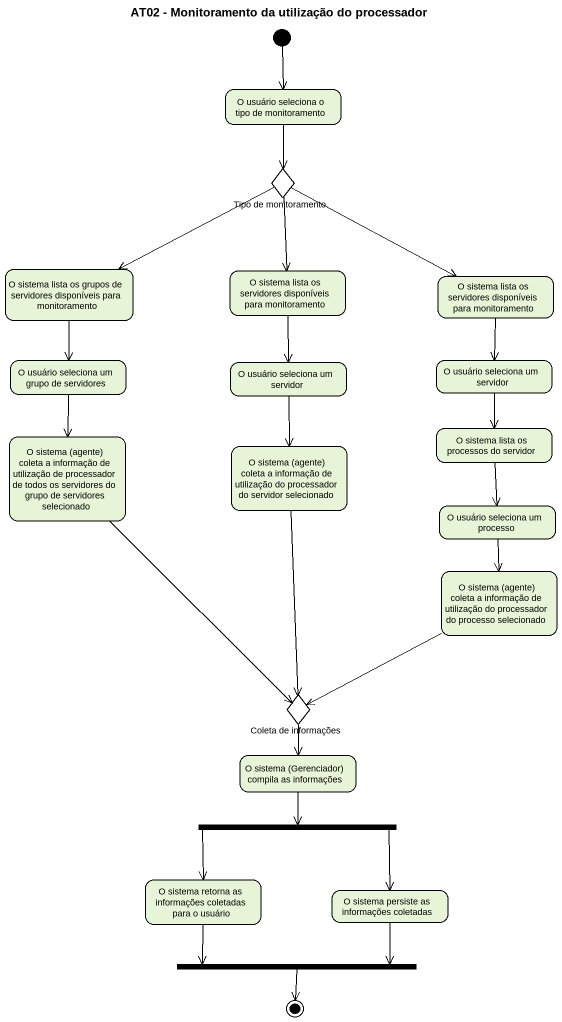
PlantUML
@startuml
title AT02 - Monitoramento da utilização do processador
hide empty description
state "O usuário seleciona o tipo de monitoramento" as O_usuário_seleciona_o_tipo
state "Tipo de monitoramento" as Tipo_de_monitoramento <<choice>>
state "O sistema lista os grupos de servidores disponíveis para monitoramento" as O_sistema_lista_os_grupos
state "O sistema lista os servidores disponíveis para monitoramento" as O_sistema_lista_os
state "O sistema lista os servidores disponíveis para monitoramento" as O_sistema_lista_os_2
state "O usuário seleciona um grupo de servidores" as O_usuário_seleciona_um
state "O usuário seleciona um servidor" as O_usuário_seleciona_um_2
state "O usuário seleciona um servidor" as O_usuário_seleciona_um_3
state "O sistema (agente) coleta a informação de utilização de processador de todos os servidores do grupo de servidores selecionado" as O_sistema_agente_coleta_a
state "O sistema (agente) coleta a informação de utilização do processador do servidor selecionado" as O_sistema_agente_coleta_a_2
state "O sistema lista os processos do servidor" as O_sistema_lista_os_3
state "O usuário seleciona um processo" as O_usuário_seleciona_um_4
state "O sistema (agente) coleta a informação de utilização do processador do processo selecionado" as O_sistema_agente_coleta_a_3
state "Coleta de informações" as Coleta_de_informações <<choice>>
state "O sistema (Gerenciador) compila as informações" as O_sistema_Gerenciador
state fork1 <<fork>>
state "O sistema retorna as informações coletadas para o usuário" as O_sistema_retorna_as
state "O sistema persiste as informações coletadas" as O_sistema_persiste_as
state fork2 <<join>>
[*] --> O_usuário_seleciona_o_tipo
O_usuário_seleciona_o_tipo --> Tipo_de_monitoramento
Tipo_de_monitoramento -left-> O_sistema_lista_os_grupos
Tipo_de_monitoramento --> O_sistema_lista_os
Tipo_de_monitoramento -right-> O_sistema_lista_os_2
O_sistema_lista_os_grupos --> O_usuário_seleciona_um
O_sistema_lista_os --> O_usuário_seleciona_um_2
O_sistema_lista_os_2 --> O_usuário_seleciona_um_3
O_usuário_seleciona_um --> O_sistema_agente_coleta_a
O_usuário_seleciona_um_2 --> O_sistema_agente_coleta_a_2
O_usuário_seleciona_um_3 --> O_sistema_lista_os_3
O_sistema_agente_coleta_a --> Coleta_de_informações
O_sistema_agente_coleta_a_2 --> Coleta_de_informações
O_sistema_lista_os_3 --> O_usuário_seleciona_um_4
O_usuário_seleciona_um_4 --> O_sistema_agente_coleta_a_3
O_sistema_agente_coleta_a_3 -left-> Coleta_de_informações
Coleta_de_informações --> O_sistema_Gerenciador
O_sistema_Gerenciador --> fork1
fork1 --> O_sistema_retorna_as
fork1 --> O_sistema_persiste_as
O_sistema_retorna_as --> fork2
O_sistema_persiste_as --> fork2
fork2 --> [*]
@enduml
